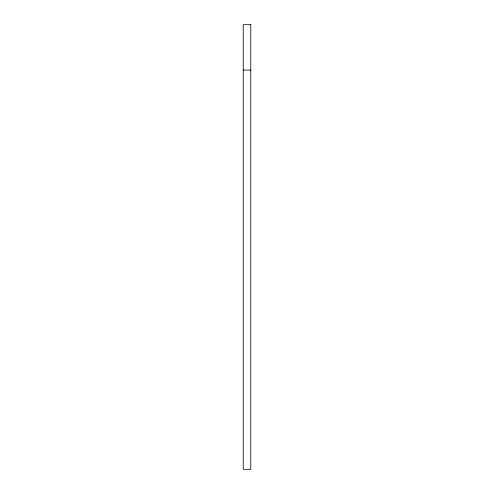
<?xml version="1.0" encoding="UTF-8"?>
<svg xmlns="http://www.w3.org/2000/svg" width="494" height="494" viewBox="0 0 494 494"><rect width="100%" height="100%" fill="white"/><g stroke="black" fill="none" stroke-linecap="round" stroke-linejoin="round"><path stroke-width="0.74" d="M243.221 70.08L250.779 70.08M250.779 24.7L243.221 24.7L243.221 469.3L250.779 469.3L250.779 24.7"/></g></svg>
